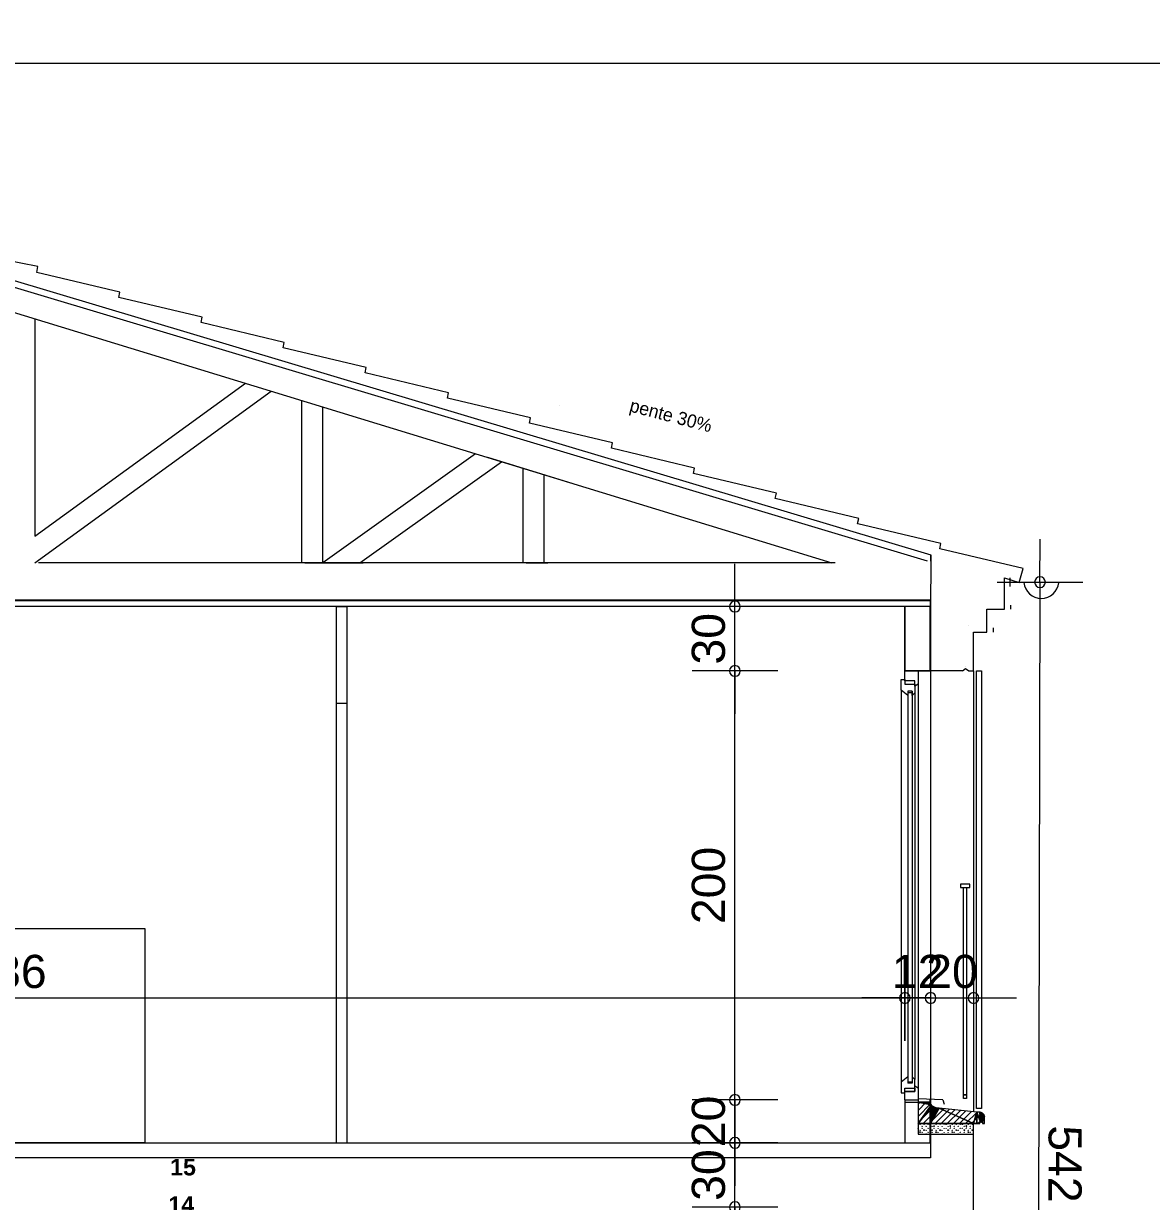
# Model space of a CAD drawing. Header units: metres. Extents: x 1.8 to 67.5, y -52.8 to -10.8.
# Drawn here: x 36.72 to 41.98, y -33.99 to -28.49 of the extents above; entities that cross this region are included whole.
import ezdxf
from ezdxf.enums import TextEntityAlignment as Align

# ---------------------------------------------------------------- set-up
doc = ezdxf.new("R2010")
doc.units = ezdxf.units.M
doc.header["$MEASUREMENT"] = 0
for name, color, linetype in [('Calque commun', 7, 'Continuous'), ('Calque4', 7, 'Continuous'), ('Cotations', 7, 'Continuous')]:
    doc.layers.add(name, color=color, linetype=linetype)
doc.styles.add('Arial11', font='arialbd.ttf', dxfattribs={"height": 0.077267})
doc.styles.add('Arial9', font='arial.ttf', dxfattribs={"height": 0.154626})
doc.styles.add('Century Gothic14', font='GOTHIC.TTF', dxfattribs={"height": 0.061285})

# ---------------------------------------------------------------- blocks, each defined once
blk = doc.blocks.new('new175')
at = {"layer": 'Cotations', "color": 14, "linetype": 'Continuous', "lineweight": 9}
blk.add_arc((0, 0), 0.5, 0, 359.9994, dxfattribs=at)
blk = doc.blocks.new('new176')
at = {"layer": 'Cotations', "color": 14, "linetype": 'Continuous', "lineweight": 9}
blk.add_arc((0, 0), 0.5, 0, 359.9994, dxfattribs=at)
blk = doc.blocks.new('DimLine57505')
at = {"layer": 'Cotations', "color": 14, "linetype": 'Continuous', "lineweight": 9}
for p, q in [((40.0393, -33.5121), (40.0393, -33.3121)), ((40.2393, -33.5121), (39.8393, -33.5121)), ((40.0393, -33.7121), (40.0393, -33.5121)), ((40.2393, -33.7121), (39.8393, -33.7121)), ((40.0393, -33.7121), (40.0393, -33.9121))]:
    blk.add_line(p, q, dxfattribs=at)
at = {"layer": 'Cotations', "color": 14, "linetype": 'Continuous', "lineweight": 9, "xscale": 0.05000000074505806, "yscale": 0.05000000074505806, "zscale": 0.05000000074505806}
for name, p, rotation in [('new176', (40.0393, -33.5121), -90.00000000000001), ('new175', (40.0393, -33.7121), 90)]:
    blk.add_blockref(name, p, dxfattribs=dict(at, rotation=rotation))
at = {"layer": 'Cotations', "color": 7, "linetype": 'Continuous', "lineweight": 9, "style": 'Arial9'}
blk.add_text('20', height=0.15463, rotation=90, dxfattribs=at).set_placement((40.0392, -33.6121), align=Align.BOTTOM_CENTER)
blk = doc.blocks.new('new177')
at = {"layer": 'Cotations', "color": 14, "linetype": 'Continuous', "lineweight": 9}
blk.add_arc((0, 0), 0.5, 0, 359.9994, dxfattribs=at)
blk = doc.blocks.new('new178')
at = {"layer": 'Cotations', "color": 14, "linetype": 'Continuous', "lineweight": 9}
blk.add_arc((0, 0), 0.5, 0, 359.9994, dxfattribs=at)
blk = doc.blocks.new('DimLine57511')
at = {"layer": 'Cotations', "color": 14, "linetype": 'Continuous', "lineweight": 9}
for p, q in [((40.0393, -31.5121), (40.0393, -31.3121)), ((40.2393, -31.5121), (39.8393, -31.5121)), ((40.0393, -33.5121), (40.0393, -31.5121)), ((40.2393, -33.5121), (39.8393, -33.5121)), ((40.0393, -33.5121), (40.0393, -33.7121))]:
    blk.add_line(p, q, dxfattribs=at)
at = {"layer": 'Cotations', "color": 14, "linetype": 'Continuous', "lineweight": 9, "xscale": 0.05000000074505806, "yscale": 0.05000000074505806, "zscale": 0.05000000074505806}
for name, p, rotation in [('new178', (40.0393, -31.5121), -90.00000000000001), ('new177', (40.0393, -33.5121), 90)]:
    blk.add_blockref(name, p, dxfattribs=dict(at, rotation=rotation))
at = {"layer": 'Cotations', "color": 7, "linetype": 'Continuous', "lineweight": 9, "style": 'Arial9'}
blk.add_text('200', height=0.15463, rotation=90, dxfattribs=at).set_placement((40.0392, -32.5121), align=Align.BOTTOM_CENTER)
blk = doc.blocks.new('new179')
at = {"layer": 'Cotations', "color": 14, "linetype": 'Continuous', "lineweight": 9}
blk.add_arc((0, 0), 0.5, 0, 359.9994, dxfattribs=at)
blk = doc.blocks.new('new180')
at = {"layer": 'Cotations', "color": 14, "linetype": 'Continuous', "lineweight": 9}
blk.add_arc((0, 0), 0.5, 0, 359.9994, dxfattribs=at)
blk = doc.blocks.new('DimLine57517')
at = {"layer": 'Cotations', "color": 14, "linetype": 'Continuous', "lineweight": 9}
for p, q in [((40.0393, -31.2121), (40.0393, -31.0121)), ((40.2393, -31.2121), (39.8393, -31.2121)), ((40.0393, -31.5121), (40.0393, -31.2121)), ((40.2393, -31.5121), (39.8393, -31.5121)), ((40.0393, -31.5121), (40.0393, -31.7121))]:
    blk.add_line(p, q, dxfattribs=at)
at = {"layer": 'Cotations', "color": 14, "linetype": 'Continuous', "lineweight": 9, "xscale": 0.05000000074505806, "yscale": 0.05000000074505806, "zscale": 0.05000000074505806}
for name, p, rotation in [('new180', (40.0393, -31.2121), -90.00000000000001), ('new179', (40.0393, -31.5121), 90)]:
    blk.add_blockref(name, p, dxfattribs=dict(at, rotation=rotation))
at = {"layer": 'Cotations', "color": 7, "linetype": 'Continuous', "lineweight": 9, "style": 'Arial9'}
blk.add_text('30', height=0.15463, rotation=90, dxfattribs=at).set_placement((40.0392, -31.3621), align=Align.BOTTOM_CENTER)
blk = doc.blocks.new('new187')
at = {"layer": 'Cotations', "color": 14, "linetype": 'Continuous', "lineweight": 9}
blk.add_arc((0, 0), 0.5, 0, 359.9994, dxfattribs=at)
blk = doc.blocks.new('new188')
at = {"layer": 'Cotations', "color": 14, "linetype": 'Continuous', "lineweight": 9}
blk.add_arc((0, 0), 0.5, 0, 359.9994, dxfattribs=at)
blk = doc.blocks.new('DimLine57553')
at = {"layer": 'Cotations', "color": 14, "linetype": 'Continuous', "lineweight": 9}
for p, q in [((40.0393, -33.7121), (40.0393, -33.5121)), ((40.2393, -33.7121), (39.8393, -33.7121)), ((40.0393, -34.0121), (40.0393, -33.7121)), ((40.2393, -34.0121), (39.8393, -34.0121)), ((40.0393, -34.0121), (40.0393, -34.2121))]:
    blk.add_line(p, q, dxfattribs=at)
at = {"layer": 'Cotations', "color": 14, "linetype": 'Continuous', "lineweight": 9, "xscale": 0.05000000074505806, "yscale": 0.05000000074505806, "zscale": 0.05000000074505806}
for name, p, rotation in [('new188', (40.0393, -33.7121), -90.00000000000001), ('new187', (40.0393, -34.0121), 90)]:
    blk.add_blockref(name, p, dxfattribs=dict(at, rotation=rotation))
at = {"layer": 'Cotations', "color": 7, "linetype": 'Continuous', "lineweight": 9, "style": 'Arial9'}
blk.add_text('30', height=0.15463, rotation=90, dxfattribs=at).set_placement((40.0392, -33.8621), align=Align.BOTTOM_CENTER)
blk = doc.blocks.new('new199')
at = {"layer": 'Cotations', "color": 14, "linetype": 'Continuous', "lineweight": 9}
blk.add_arc((0, 0), 0.5, 0, 359.9994, dxfattribs=at)
blk = doc.blocks.new('new200')
at = {"layer": 'Cotations', "color": 14, "linetype": 'Continuous', "lineweight": 9}
blk.add_arc((0, 0), 0.5, 0, 359.9994, dxfattribs=at)
blk = doc.blocks.new('DimLine57592')
at = {"layer": 'Cotations', "color": 14, "linetype": 'Continuous', "lineweight": 9}
for p, q in [((40.0393, -34.0121), (40.0393, -33.8121)), ((40.2393, -34.0121), (39.8393, -34.0121)), ((40.0393, -34.3121), (40.0393, -34.0121)), ((40.2393, -34.3121), (39.8393, -34.3121)), ((40.0393, -34.3121), (40.0393, -34.5121))]:
    blk.add_line(p, q, dxfattribs=at)
at = {"layer": 'Cotations', "color": 14, "linetype": 'Continuous', "lineweight": 9, "xscale": 0.05000000074505806, "yscale": 0.05000000074505806, "zscale": 0.05000000074505806}
for name, p, rotation in [('new200', (40.0393, -34.0121), -90.00000000000001), ('new199', (40.0393, -34.3121), 90)]:
    blk.add_blockref(name, p, dxfattribs=dict(at, rotation=rotation))
at = {"layer": 'Cotations', "color": 7, "linetype": 'Continuous', "lineweight": 9, "style": 'Arial9'}
blk.add_text('30', height=0.15463, rotation=90, dxfattribs=at).set_placement((40.0392, -34.1621), align=Align.BOTTOM_CENTER)
blk = doc.blocks.new('new229')
at = {"layer": 'Cotations', "color": 14, "linetype": 'Continuous', "lineweight": 9}
blk.add_arc((0, 0), 0.5, 0, 359.9994, dxfattribs=at)
blk = doc.blocks.new('new230')
at = {"layer": 'Cotations', "color": 14, "linetype": 'Continuous', "lineweight": 9}
blk.add_arc((0, 0), 0.5, 0, 359.9994, dxfattribs=at)
blk = doc.blocks.new('DimLine57793')
at = {"layer": 'Cotations', "color": 14, "linetype": 'Continuous', "lineweight": 9}
for p, q in [((40.9514, -32.8366), (40.9514, -33.2366)), ((41.1514, -32.8366), (41.1514, -33.2366)), ((40.9514, -33.0366), (40.7514, -33.0366)), ((40.9514, -33.0366), (41.1514, -33.0366)), ((41.1514, -33.0366), (41.3514, -33.0366))]:
    blk.add_line(p, q, dxfattribs=at)
at = {"layer": 'Cotations', "color": 14, "linetype": 'Continuous', "lineweight": 9, "xscale": 0.05000000074505806, "yscale": 0.05000000074505806, "zscale": 0.05000000074505806}
blk.add_blockref('new229', (40.9514, -33.0366), dxfattribs=at)
at = {"layer": 'Cotations', "color": 14, "linetype": 'Continuous', "lineweight": 9, "xscale": 0.05000000074505806, "yscale": 0.05000000074505806, "zscale": 0.05000000074505806, "rotation": 180}
blk.add_blockref('new230', (41.1514, -33.0366), dxfattribs=at)
at = {"layer": 'Cotations', "color": 7, "linetype": 'Continuous', "lineweight": 9, "style": 'Arial9'}
blk.add_text('20', height=0.15463, dxfattribs=at).set_placement((41.0514, -33.0366), align=Align.BOTTOM_CENTER)
blk = doc.blocks.new('new231')
at = {"layer": 'Cotations', "color": 14, "linetype": 'Continuous', "lineweight": 9}
blk.add_arc((0, 0), 0.5, 0, 359.9994, dxfattribs=at)
blk = doc.blocks.new('new232')
at = {"layer": 'Cotations', "color": 14, "linetype": 'Continuous', "lineweight": 9}
blk.add_arc((0, 0), 0.5, 0, 359.9994, dxfattribs=at)
blk = doc.blocks.new('DimLine57799')
at = {"layer": 'Cotations', "color": 14, "linetype": 'Continuous', "lineweight": 9}
for p, q in [((40.8314, -32.8366), (40.8314, -33.2366)), ((40.9514, -32.8366), (40.9514, -33.2366)), ((40.8314, -33.0366), (40.6314, -33.0366)), ((40.8314, -33.0366), (40.9514, -33.0366)), ((40.9514, -33.0366), (41.1514, -33.0366))]:
    blk.add_line(p, q, dxfattribs=at)
at = {"layer": 'Cotations', "color": 14, "linetype": 'Continuous', "lineweight": 9, "xscale": 0.05000000074505806, "yscale": 0.05000000074505806, "zscale": 0.05000000074505806}
blk.add_blockref('new231', (40.8314, -33.0366), dxfattribs=at)
at = {"layer": 'Cotations', "color": 14, "linetype": 'Continuous', "lineweight": 9, "xscale": 0.05000000074505806, "yscale": 0.05000000074505806, "zscale": 0.05000000074505806, "rotation": 180}
blk.add_blockref('new232', (40.9514, -33.0366), dxfattribs=at)
at = {"layer": 'Cotations', "color": 7, "linetype": 'Continuous', "lineweight": 9, "style": 'Arial9'}
blk.add_text('12', height=0.15463, dxfattribs=at).set_placement((40.8914, -33.0366), align=Align.BOTTOM_CENTER)
blk = doc.blocks.new('new237')
at = {"layer": 'Cotations', "color": 14, "linetype": 'Continuous', "lineweight": 9}
blk.add_arc((0, 0), 0.5, 0, 359.9994, dxfattribs=at)
blk = doc.blocks.new('new238')
at = {"layer": 'Cotations', "color": 14, "linetype": 'Continuous', "lineweight": 9}
blk.add_arc((0, 0), 0.5, 0, 359.9994, dxfattribs=at)
blk = doc.blocks.new('DimLine57818')
at = {"layer": 'Cotations', "color": 14, "linetype": 'Continuous', "lineweight": 9}
for p, q in [((32.4697, -33.2366), (32.4697, -32.8366)), ((40.8314, -33.2366), (40.8314, -32.8366)), ((32.4697, -33.0366), (32.2697, -33.0366)), ((32.4697, -33.0366), (40.8314, -33.0366)), ((40.8314, -33.0366), (41.0314, -33.0366))]:
    blk.add_line(p, q, dxfattribs=at)
at = {"layer": 'Cotations', "color": 14, "linetype": 'Continuous', "lineweight": 9, "xscale": 0.05000000074505806, "yscale": 0.05000000074505806, "zscale": 0.05000000074505806}
blk.add_blockref('new237', (32.4697, -33.0366), dxfattribs=at)
at = {"layer": 'Cotations', "color": 14, "linetype": 'Continuous', "lineweight": 9, "xscale": 0.05000000074505806, "yscale": 0.05000000074505806, "zscale": 0.05000000074505806, "rotation": 180}
blk.add_blockref('new238', (40.8314, -33.0366), dxfattribs=at)
at = {"layer": 'Cotations', "color": 7, "linetype": 'Continuous', "lineweight": 9, "style": 'Arial9'}
blk.add_text('836', height=0.15463, dxfattribs=at).set_placement((36.6506, -33.0366), align=Align.BOTTOM_CENTER)
blk = doc.blocks.new('new241')
at = {"layer": 'Cotations', "color": 14, "linetype": 'Continuous', "lineweight": 9}
blk.add_arc((0, 0), 0.5, 0, 359.9994, dxfattribs=at)
blk = doc.blocks.new('DimLine57855')
at = {"layer": 'Cotations', "color": 14, "linetype": 'Continuous', "lineweight": 9}
for p, q in [((41.4613, -31.0983), (41.4618, -30.8983)), ((41.2613, -31.0983), (41.6613, -31.0983)), ((41.4613, -31.0983), (41.4482, -36.5221))]:
    blk.add_line(p, q, dxfattribs=at)
at = {"layer": 'Cotations', "color": 14, "linetype": 'Continuous', "lineweight": 9, "xscale": 0.05000000145180782, "yscale": 0.05000000145180782, "zscale": 0.05000000074505806, "rotation": -90.13845825380338}
blk.add_blockref('new241', (41.4613, -31.0983), dxfattribs=at)
at = {"layer": 'Cotations', "color": 7, "linetype": 'Continuous', "lineweight": 9, "style": 'Arial9'}
blk.add_text('542', height=0.15463, rotation=269.8615, dxfattribs=at).set_placement((41.4548, -33.8102), align=Align.BOTTOM_CENTER)
blk = doc.blocks.new('hatch2')
at = {"layer": 'Calque commun', "color": 7, "linetype": 'Continuous', "lineweight": 9}
for p, q in [((40.9032, -33.5221), (40.8929, -33.5324)), ((40.9314, -33.5221), (40.8929, -33.5607)), ((40.9515, -33.5304), (40.8929, -33.589)), ((40.9659, -33.5443), (40.8929, -33.6173)), ((40.9875, -33.551), (40.9163, -33.6221)), ((41.0135, -33.5532), (40.9446, -33.6221)), ((41.0392, -33.5557), (40.9729, -33.6221)), ((41.065, -33.5583), (41.0012, -33.6221)), ((41.0907, -33.5609), (41.0294, -33.6221)), ((41.1164, -33.5634), (41.0577, -33.6221)), ((41.1421, -33.566), (41.086, -33.6221)), ((41.1679, -33.5685), (41.1143, -33.6221)), ((41.1918, -33.5728), (41.1426, -33.6221)), ((41.2029, -33.5901), (41.1709, -33.6221)), ((41.2029, -33.6184), (41.1991, -33.6221))]:
    blk.add_line(p, q, dxfattribs=at)
at = {"layer": 'Calque commun', "color": 7, "linetype": 'Continuous', "lineweight": 18}
mesh = blk.add_polyface(dxfattribs=at)
corners = [(40.9514, -33.6221), (40.9732, -33.5479), (40.9697, -33.5464), (40.9549, -33.535), (40.9525, -33.532), (40.8929, -33.5221), (40.9917, -33.551), (40.9879, -33.551), (41.1833, -33.6156), (41.1847, -33.6149), (41.1808, -33.5693), (41.189, -33.6149), (41.1904, -33.6156), (41.2029, -33.5892), (40.9504, -33.5289), (41.1915, -33.6166), (40.9768, -33.5491), (41.1861, -33.6145), (41.2024, -33.5871), (41.2018, -33.5851), (41.1876, -33.6145), (41.2029, -33.6221), (40.9841, -33.5507), (41.1808, -33.6221), (41.1807, -33.6206), (41.1664, -33.6221), (41.1814, -33.6178), (41.1822, -33.6166), (41.193, -33.6206), (41.1928, -33.6221), (40.9574, -33.5377), (40.8929, -33.6221), (41.1976, -33.5777), (41.1989, -33.5794), (41.2, -33.5812), (41.201, -33.5831), (40.9664, -33.5446), (40.9632, -33.5426), (41.1664, -33.5684), (41.1851, -33.57), (41.191, -33.5723), (41.1891, -33.5714), (41.1871, -33.5706), (40.9602, -33.5403), (40.9486, -33.5256), (40.9471, -33.5221), (41.1808, -33.6192), (40.9804, -33.5501), (41.1923, -33.6178), (41.1514, -33.6221), (41.1928, -33.5734), (41.1928, -33.6192), (41.1945, -33.5747), (41.183, -33.5696), (41.1961, -33.5762)]
mesh.append_faces([[corners[k] for k in face] for face in [(0, 30, 31), (32, 17, 33), (31, 3, 5), (39, 9, 42), (6, 49, 38), (17, 50, 9), (8, 25, 27)]], dxfattribs={"vtx0": -1, "vtx1": -1, "color": 7})
mesh.append_faces([[corners[k] for k in face] for face in [(17, 19, 34), (10, 9, 39), (8, 38, 25), (32, 52, 17), (9, 40, 42)]], dxfattribs={"vtx0": -1, "vtx1": -1, "vtx2": -1, "color": 7})
mesh.append_faces([[corners[k] for k in face] for face in [(0, 1, 2), (0, 6, 7), (0, 16, 1), (17, 18, 19), (0, 7, 22), (25, 26, 27), (0, 36, 37), (8, 10, 38), (17, 13, 18), (0, 2, 36), (0, 43, 30), (0, 37, 43), (0, 22, 47), (21, 15, 48), (31, 30, 3), (21, 48, 51), (21, 51, 28), (17, 34, 33), (0, 47, 16), (17, 52, 50)]], dxfattribs={"vtx0": -1, "vtx2": -1, "color": 7})
mesh.append_faces([[corners[k] for k in face] for face in [(23, 24, 25), (53, 10, 39)]], dxfattribs={"vtx1": -1, "color": 7})
mesh.append_faces([[corners[k] for k in face] for face in [(3, 4, 5), (8, 9, 10), (11, 12, 13), (4, 14, 5), (12, 15, 13), (17, 20, 13), (21, 13, 15), (14, 44, 5), (46, 26, 25), (20, 11, 13), (49, 25, 38), (0, 49, 6), (50, 40, 9), (24, 46, 25)]], dxfattribs={"vtx1": -1, "vtx2": -1, "color": 7})
mesh.append_faces([[corners[k] for k in face] for face in [(28, 29, 21), (19, 35, 34), (40, 41, 42), (44, 45, 5), (32, 54, 52)]], dxfattribs={"vtx2": -1, "color": 7})
blk = doc.blocks.new('Block57874')
at = {"layer": 'Calque commun', "color": 7, "linetype": 'Continuous', "lineweight": 9}
for p, q in [((40.8938, -33.633), (40.8929, -33.633)), ((40.8929, -33.6362), (40.8938, -33.6362)), ((40.8935, -33.644), (40.8929, -33.6434)), ((40.8929, -33.6446), (40.8935, -33.644)), ((40.8947, -33.6346), (40.8938, -33.633)), ((40.8938, -33.6362), (40.8947, -33.6346)), ((40.9016, -33.6252), (40.9022, -33.6246)), ((40.9022, -33.6259), (40.9016, -33.6252)), ((40.9016, -33.6534), (40.9022, -33.6527)), ((40.9022, -33.654), (40.9016, -33.6534)), ((40.9022, -33.6246), (40.9029, -33.6252)), ((40.9029, -33.6252), (40.9022, -33.6259)), ((40.9022, -33.6527), (40.9029, -33.6534)), ((40.9029, -33.6534), (40.9022, -33.654)), ((40.911, -33.6346), (40.9116, -33.634)), ((40.9116, -33.6352), (40.911, -33.6346)), ((40.911, -33.644), (40.9116, -33.6434)), ((40.9116, -33.6446), (40.911, -33.644)), ((40.9116, -33.634), (40.9122, -33.6346)), ((40.9122, -33.6346), (40.9116, -33.6352)), ((40.9116, -33.6434), (40.9122, -33.644)), ((40.9122, -33.644), (40.9116, -33.6446)), ((40.9191, -33.6534), (40.92, -33.6517)), ((40.92, -33.655), (40.9191, -33.6534)), ((40.92, -33.6517), (40.9219, -33.6517)), ((40.9219, -33.655), (40.92, -33.655)), ((40.9204, -33.6252), (40.921, -33.6246)), ((40.921, -33.6259), (40.9204, -33.6252)), ((40.921, -33.6246), (40.9216, -33.6252)), ((40.9216, -33.6252), (40.921, -33.6259)), ((40.9219, -33.6517), (40.9229, -33.6534)), ((40.9229, -33.6534), (40.9219, -33.655)), ((40.9297, -33.6346), (40.9304, -33.634)), ((40.9304, -33.6352), (40.9297, -33.6346)), ((40.9297, -33.6534), (40.9304, -33.6527)), ((40.9304, -33.654), (40.9297, -33.6534)), ((40.9304, -33.634), (40.931, -33.6346)), ((40.931, -33.6346), (40.9304, -33.6352)), ((40.9304, -33.6527), (40.931, -33.6534)), ((40.931, -33.6534), (40.9304, -33.654)), ((40.9391, -33.6252), (40.9397, -33.6246)), ((40.9397, -33.6259), (40.9391, -33.6252)), ((40.9391, -33.644), (40.9397, -33.6434)), ((40.9397, -33.6446), (40.9391, -33.644)), ((40.9397, -33.6246), (40.9404, -33.6252)), ((40.9404, -33.6252), (40.9397, -33.6259)), ((40.9397, -33.6434), (40.9404, -33.644)), ((40.9404, -33.644), (40.9397, -33.6446)), ((40.9472, -33.6252), (40.9482, -33.6236)), ((40.9482, -33.6269), (40.9472, -33.6252)), ((40.9482, -33.6236), (40.95, -33.6236)), ((40.95, -33.6269), (40.9482, -33.6269)), ((40.9485, -33.644), (40.9491, -33.6434)), ((40.9491, -33.6446), (40.9485, -33.644)), ((40.9491, -33.6434), (40.9497, -33.644)), ((40.9497, -33.644), (40.9491, -33.6446)), ((40.95, -33.6236), (40.951, -33.6252)), ((40.951, -33.6252), (40.95, -33.6269)), ((40.9566, -33.6534), (40.9575, -33.6517)), ((40.9575, -33.655), (40.9566, -33.6534)), ((40.9575, -33.6517), (40.9594, -33.6517)), ((40.9594, -33.655), (40.9575, -33.655)), ((40.9579, -33.6346), (40.9585, -33.634)), ((40.9585, -33.6352), (40.9579, -33.6346)), ((40.9585, -33.634), (40.9591, -33.6346)), ((40.9591, -33.6346), (40.9585, -33.6352)), ((40.9594, -33.6517), (40.9604, -33.6534)), ((40.9604, -33.6534), (40.9594, -33.655)), ((40.966, -33.6346), (40.9669, -33.633)), ((40.9669, -33.6362), (40.966, -33.6346)), ((40.9669, -33.633), (40.9679, -33.633)), ((40.9679, -33.6362), (40.9669, -33.6362)), ((40.9672, -33.644), (40.9679, -33.6434)), ((40.9679, -33.6446), (40.9672, -33.644)), ((40.9688, -33.633), (40.9679, -33.633)), ((40.9679, -33.6362), (40.9688, -33.6362)), ((40.9685, -33.644), (40.9679, -33.6434)), ((40.9679, -33.6446), (40.9685, -33.644)), ((40.9697, -33.6346), (40.9688, -33.633)), ((40.9688, -33.6362), (40.9697, -33.6346)), ((40.9766, -33.6252), (40.9772, -33.6246)), ((40.9772, -33.6259), (40.9766, -33.6252)), ((40.9766, -33.6534), (40.9772, -33.6527)), ((40.9772, -33.654), (40.9766, -33.6534)), ((40.9772, -33.6246), (40.9779, -33.6252)), ((40.9779, -33.6252), (40.9772, -33.6259)), ((40.9772, -33.6527), (40.9779, -33.6534)), ((40.9779, -33.6534), (40.9772, -33.654)), ((40.986, -33.6346), (40.9866, -33.634)), ((40.9866, -33.6352), (40.986, -33.6346)), ((40.986, -33.644), (40.9866, -33.6434)), ((40.9866, -33.6446), (40.986, -33.644)), ((40.9866, -33.634), (40.9872, -33.6346)), ((40.9872, -33.6346), (40.9866, -33.6352)), ((40.9866, -33.6434), (40.9872, -33.644)), ((40.9872, -33.644), (40.9866, -33.6446)), ((40.9941, -33.6534), (40.995, -33.6517)), ((40.995, -33.655), (40.9941, -33.6534)), ((40.995, -33.6517), (40.9969, -33.6517)), ((40.9969, -33.655), (40.995, -33.655)), ((40.9954, -33.6252), (40.996, -33.6246)), ((40.996, -33.6259), (40.9954, -33.6252)), ((40.996, -33.6246), (40.9966, -33.6252)), ((40.9966, -33.6252), (40.996, -33.6259)), ((40.9969, -33.6517), (40.9979, -33.6534)), ((40.9979, -33.6534), (40.9969, -33.655)), ((41.0047, -33.6346), (41.0054, -33.634)), ((41.0054, -33.6352), (41.0047, -33.6346)), ((41.0047, -33.6534), (41.0054, -33.6527)), ((41.0054, -33.654), (41.0047, -33.6534)), ((41.0054, -33.634), (41.006, -33.6346)), ((41.006, -33.6346), (41.0054, -33.6352)), ((41.0054, -33.6527), (41.006, -33.6534)), ((41.006, -33.6534), (41.0054, -33.654)), ((41.0141, -33.6252), (41.0147, -33.6246)), ((41.0147, -33.6259), (41.0141, -33.6252)), ((41.0141, -33.644), (41.0147, -33.6434)), ((41.0147, -33.6446), (41.0141, -33.644)), ((41.0147, -33.6246), (41.0154, -33.6252)), ((41.0154, -33.6252), (41.0147, -33.6259)), ((41.0147, -33.6434), (41.0154, -33.644)), ((41.0154, -33.644), (41.0147, -33.6446)), ((41.0222, -33.6252), (41.0232, -33.6236)), ((41.0232, -33.6269), (41.0222, -33.6252)), ((41.0232, -33.6236), (41.025, -33.6236)), ((41.025, -33.6269), (41.0232, -33.6269)), ((41.0235, -33.644), (41.0241, -33.6434)), ((41.0241, -33.6446), (41.0235, -33.644)), ((41.0241, -33.6434), (41.0247, -33.644)), ((41.0247, -33.644), (41.0241, -33.6446)), ((41.025, -33.6236), (41.026, -33.6252)), ((41.026, -33.6252), (41.025, -33.6269)), ((41.0316, -33.6534), (41.0325, -33.6517)), ((41.0325, -33.655), (41.0316, -33.6534)), ((41.0325, -33.6517), (41.0344, -33.6517)), ((41.0344, -33.655), (41.0325, -33.655)), ((41.0329, -33.6346), (41.0335, -33.634)), ((41.0335, -33.6352), (41.0329, -33.6346)), ((41.0335, -33.634), (41.0341, -33.6346)), ((41.0341, -33.6346), (41.0335, -33.6352)), ((41.0344, -33.6517), (41.0354, -33.6534)), ((41.0354, -33.6534), (41.0344, -33.655)), ((41.041, -33.6346), (41.0419, -33.633)), ((41.0419, -33.6362), (41.041, -33.6346)), ((41.0419, -33.633), (41.0429, -33.633)), ((41.0429, -33.6362), (41.0419, -33.6362)), ((41.0422, -33.644), (41.0429, -33.6434)), ((41.0429, -33.6446), (41.0422, -33.644)), ((41.0438, -33.633), (41.0429, -33.633)), ((41.0429, -33.6362), (41.0438, -33.6362)), ((41.0435, -33.644), (41.0429, -33.6434)), ((41.0429, -33.6446), (41.0435, -33.644)), ((41.0447, -33.6346), (41.0438, -33.633)), ((41.0438, -33.6362), (41.0447, -33.6346)), ((41.0516, -33.6252), (41.0522, -33.6246)), ((41.0522, -33.6259), (41.0516, -33.6252)), ((41.0516, -33.6534), (41.0522, -33.6527)), ((41.0522, -33.654), (41.0516, -33.6534)), ((41.0522, -33.6246), (41.0529, -33.6252)), ((41.0529, -33.6252), (41.0522, -33.6259)), ((41.0522, -33.6527), (41.0529, -33.6534)), ((41.0529, -33.6534), (41.0522, -33.654)), ((41.061, -33.6346), (41.0616, -33.634)), ((41.0616, -33.6352), (41.061, -33.6346)), ((41.061, -33.644), (41.0616, -33.6434)), ((41.0616, -33.6446), (41.061, -33.644)), ((41.0616, -33.634), (41.0622, -33.6346)), ((41.0622, -33.6346), (41.0616, -33.6352)), ((41.0616, -33.6434), (41.0622, -33.644)), ((41.0622, -33.644), (41.0616, -33.6446)), ((41.0691, -33.6534), (41.07, -33.6517)), ((41.07, -33.655), (41.0691, -33.6534)), ((41.07, -33.6517), (41.0719, -33.6517)), ((41.0719, -33.655), (41.07, -33.655)), ((41.0704, -33.6252), (41.071, -33.6246)), ((41.071, -33.6259), (41.0704, -33.6252)), ((41.071, -33.6246), (41.0716, -33.6252)), ((41.0716, -33.6252), (41.071, -33.6259)), ((41.0719, -33.6517), (41.0729, -33.6534)), ((41.0729, -33.6534), (41.0719, -33.655)), ((41.0797, -33.6346), (41.0804, -33.634)), ((41.0804, -33.6352), (41.0797, -33.6346)), ((41.0797, -33.6534), (41.0804, -33.6527)), ((41.0804, -33.654), (41.0797, -33.6534)), ((41.0804, -33.634), (41.081, -33.6346)), ((41.081, -33.6346), (41.0804, -33.6352)), ((41.0804, -33.6527), (41.081, -33.6534)), ((41.081, -33.6534), (41.0804, -33.654)), ((41.0891, -33.6252), (41.0897, -33.6246)), ((41.0897, -33.6259), (41.0891, -33.6252)), ((41.0891, -33.644), (41.0897, -33.6434)), ((41.0897, -33.6446), (41.0891, -33.644)), ((41.0897, -33.6246), (41.0904, -33.6252)), ((41.0904, -33.6252), (41.0897, -33.6259)), ((41.0897, -33.6434), (41.0904, -33.644)), ((41.0904, -33.644), (41.0897, -33.6446)), ((41.0972, -33.6252), (41.0982, -33.6236)), ((41.0982, -33.6269), (41.0972, -33.6252)), ((41.0982, -33.6236), (41.1, -33.6236)), ((41.1, -33.6269), (41.0982, -33.6269)), ((41.0985, -33.644), (41.0991, -33.6434)), ((41.0991, -33.6446), (41.0985, -33.644)), ((41.0991, -33.6434), (41.0997, -33.644)), ((41.0997, -33.644), (41.0991, -33.6446)), ((41.1, -33.6236), (41.101, -33.6252)), ((41.101, -33.6252), (41.1, -33.6269)), ((41.1066, -33.6534), (41.1075, -33.6517)), ((41.1075, -33.655), (41.1066, -33.6534)), ((41.1075, -33.6517), (41.1094, -33.6517)), ((41.1094, -33.655), (41.1075, -33.655)), ((41.1079, -33.6346), (41.1085, -33.634)), ((41.1085, -33.6352), (41.1079, -33.6346)), ((41.1085, -33.634), (41.1091, -33.6346)), ((41.1091, -33.6346), (41.1085, -33.6352)), ((41.1094, -33.6517), (41.1104, -33.6534)), ((41.1104, -33.6534), (41.1094, -33.655)), ((41.116, -33.6346), (41.1169, -33.633)), ((41.1169, -33.6362), (41.116, -33.6346)), ((41.1169, -33.633), (41.1179, -33.633)), ((41.1179, -33.6362), (41.1169, -33.6362)), ((41.1172, -33.644), (41.1179, -33.6434)), ((41.1179, -33.6446), (41.1172, -33.644)), ((41.1188, -33.633), (41.1179, -33.633)), ((41.1179, -33.6362), (41.1188, -33.6362)), ((41.1185, -33.644), (41.1179, -33.6434)), ((41.1179, -33.6446), (41.1185, -33.644)), ((41.1197, -33.6346), (41.1188, -33.633)), ((41.1188, -33.6362), (41.1197, -33.6346)), ((41.1266, -33.6252), (41.1272, -33.6246)), ((41.1272, -33.6259), (41.1266, -33.6252)), ((41.1266, -33.6534), (41.1272, -33.6527)), ((41.1272, -33.654), (41.1266, -33.6534)), ((41.1272, -33.6246), (41.1279, -33.6252)), ((41.1279, -33.6252), (41.1272, -33.6259)), ((41.1272, -33.6527), (41.1279, -33.6534)), ((41.1279, -33.6534), (41.1272, -33.654)), ((41.136, -33.6346), (41.1366, -33.634)), ((41.1366, -33.6352), (41.136, -33.6346)), ((41.136, -33.644), (41.1366, -33.6434)), ((41.1366, -33.6446), (41.136, -33.644)), ((41.1366, -33.634), (41.1372, -33.6346)), ((41.1372, -33.6346), (41.1366, -33.6352)), ((41.1366, -33.6434), (41.1372, -33.644)), ((41.1372, -33.644), (41.1366, -33.6446)), ((41.1441, -33.6534), (41.145, -33.6517)), ((41.145, -33.655), (41.1441, -33.6534)), ((41.145, -33.6517), (41.1469, -33.6517)), ((41.1469, -33.655), (41.145, -33.655)), ((41.1454, -33.6252), (41.146, -33.6246)), ((41.146, -33.6259), (41.1454, -33.6252)), ((41.146, -33.6246), (41.1466, -33.6252)), ((41.1466, -33.6252), (41.146, -33.6259)), ((41.1469, -33.6517), (41.1479, -33.6534)), ((41.1479, -33.6534), (41.1469, -33.655)), ((40.9004, -33.6627), (40.9013, -33.6611)), ((40.9013, -33.6644), (40.9004, -33.6627)), ((40.9013, -33.6611), (40.9032, -33.6611)), ((40.9032, -33.6644), (40.9013, -33.6644)), ((40.9032, -33.6611), (40.9041, -33.6627)), ((40.9041, -33.6627), (40.9032, -33.6644)), ((40.911, -33.6627), (40.9116, -33.6621)), ((40.9116, -33.6634), (40.911, -33.6627)), ((40.911, -33.6721), (40.9116, -33.6715)), ((40.9116, -33.6621), (40.9122, -33.6627)), ((40.9122, -33.6627), (40.9116, -33.6634)), ((40.9116, -33.6715), (40.9122, -33.6721)), ((40.9285, -33.6721), (40.9294, -33.6705)), ((40.9294, -33.6705), (40.9313, -33.6705)), ((40.9313, -33.6705), (40.9322, -33.6721)), ((40.9391, -33.6627), (40.9397, -33.6621)), ((40.9397, -33.6634), (40.9391, -33.6627)), ((40.9397, -33.6621), (40.9404, -33.6627)), ((40.9404, -33.6627), (40.9397, -33.6634)), ((40.9579, -33.6627), (40.9585, -33.6621)), ((40.9585, -33.6634), (40.9579, -33.6627)), ((40.9585, -33.6621), (40.9591, -33.6627)), ((40.9591, -33.6627), (40.9585, -33.6634)), ((40.9754, -33.6627), (40.9763, -33.6611)), ((40.9763, -33.6644), (40.9754, -33.6627)), ((40.9763, -33.6611), (40.9782, -33.6611)), ((40.9782, -33.6644), (40.9763, -33.6644)), ((40.9782, -33.6611), (40.9791, -33.6627)), ((40.9791, -33.6627), (40.9782, -33.6644)), ((40.986, -33.6627), (40.9866, -33.6621)), ((40.9866, -33.6634), (40.986, -33.6627)), ((40.986, -33.6721), (40.9866, -33.6715)), ((40.9866, -33.6621), (40.9872, -33.6627)), ((40.9872, -33.6627), (40.9866, -33.6634)), ((40.9866, -33.6715), (40.9872, -33.6721)), ((41.0035, -33.6721), (41.0044, -33.6705)), ((41.0044, -33.6705), (41.0063, -33.6705)), ((41.0063, -33.6705), (41.0072, -33.6721)), ((41.0141, -33.6627), (41.0147, -33.6621)), ((41.0147, -33.6634), (41.0141, -33.6627)), ((41.0147, -33.6621), (41.0154, -33.6627)), ((41.0154, -33.6627), (41.0147, -33.6634)), ((41.0329, -33.6627), (41.0335, -33.6621)), ((41.0335, -33.6634), (41.0329, -33.6627)), ((41.0335, -33.6621), (41.0341, -33.6627)), ((41.0341, -33.6627), (41.0335, -33.6634)), ((41.0504, -33.6627), (41.0513, -33.6611)), ((41.0513, -33.6644), (41.0504, -33.6627)), ((41.0513, -33.6611), (41.0532, -33.6611)), ((41.0532, -33.6644), (41.0513, -33.6644)), ((41.0532, -33.6611), (41.0541, -33.6627)), ((41.0541, -33.6627), (41.0532, -33.6644)), ((41.061, -33.6627), (41.0616, -33.6621)), ((41.0616, -33.6634), (41.061, -33.6627)), ((41.061, -33.6721), (41.0616, -33.6715)), ((41.0616, -33.6621), (41.0622, -33.6627)), ((41.0622, -33.6627), (41.0616, -33.6634)), ((41.0616, -33.6715), (41.0622, -33.6721)), ((41.0785, -33.6721), (41.0794, -33.6705)), ((41.0794, -33.6705), (41.0813, -33.6705)), ((41.0813, -33.6705), (41.0822, -33.6721)), ((41.0891, -33.6627), (41.0897, -33.6621)), ((41.0897, -33.6634), (41.0891, -33.6627)), ((41.0897, -33.6621), (41.0904, -33.6627)), ((41.0904, -33.6627), (41.0897, -33.6634)), ((41.1079, -33.6627), (41.1085, -33.6621)), ((41.1085, -33.6634), (41.1079, -33.6627)), ((41.1085, -33.6621), (41.1091, -33.6627)), ((41.1091, -33.6627), (41.1085, -33.6634)), ((41.1254, -33.6627), (41.1263, -33.6611)), ((41.1263, -33.6644), (41.1254, -33.6627)), ((41.1263, -33.6611), (41.1282, -33.6611)), ((41.1282, -33.6644), (41.1263, -33.6644)), ((41.1282, -33.6611), (41.1291, -33.6627)), ((41.1291, -33.6627), (41.1282, -33.6644)), ((41.136, -33.6627), (41.1366, -33.6621)), ((41.1366, -33.6634), (41.136, -33.6627)), ((41.136, -33.6721), (41.1366, -33.6715)), ((41.1366, -33.6621), (41.1372, -33.6627)), ((41.1372, -33.6627), (41.1366, -33.6634)), ((41.1366, -33.6715), (41.1372, -33.6721))]:
    blk.add_line(p, q, dxfattribs=at)
blk = doc.blocks.new('pattern2')
at = {"layer": 'Calque commun', "color": 0, "linetype": 'ByBlock', "lineweight": -2}
blk.add_blockref('Block57874', (0, 0), dxfattribs=at)
at = {"layer": 'Calque commun', "color": 7, "linetype": 'Continuous', "lineweight": 18}
mesh = blk.add_polyface(dxfattribs=at)
corners = [(40.8929, -33.6221), (40.8929, -33.6721), (41.1514, -33.6721), (41.1514, -33.6221)]
mesh.append_faces([[corners[k] for k in face] for face in [(0, 1, 2, 3)]], dxfattribs={"color": 7})

msp = doc.modelspace()

# ---------------------------------------------------------------- linework, layer by layer
at = {"layer": 'Calque commun', "color": 7, "linetype": 'Continuous', "lineweight": 18}
for p, q in [((40.9534, -30.973), (36.6497, -29.6842)), ((40.9372, -30.9996), (36.6497, -29.7156)), ((40.9514, -31.5121), (40.9534, -30.973)), ((40.9514, -31.1821), (32.3497, -31.1821)), ((40.9514, -31.2121), (40.9514, -31.1821)), ((40.9514, -31.2121), (32.3497, -31.2121)), ((40.8314, -31.5121), (40.8314, -31.2121)), ((41.1264, -31.3021), (41.1264, -31.3021)), ((41.1514, -31.4076), (41.1514, -31.4076)), ((41.0999, -31.5121), (40.9514, -31.5121)), ((41.0999, -31.5121), (41.1149, -31.5005)), ((41.1149, -31.5005), (41.1299, -31.5121)), ((41.1299, -31.5121), (41.1514, -31.5121)), ((40.8314, -33.5121), (40.8929, -33.5121)), ((40.8314, -33.5121), (40.8314, -33.7121)), ((40.9514, -33.6721), (40.9514, -33.7821)), ((40.9514, -33.6721), (41.1514, -33.6721)), ((41.1514, -34.3121), (41.1514, -33.6704)), ((40.9514, -33.7821), (32.3497, -33.7821))]:
    msp.add_line(p, q, dxfattribs=at)
at = {"layer": 'Calque commun', "color": 7, "linetype": 'Continuous', "lineweight": 9}
for p, q in [((36.6498, -29.8319), (40.4904, -31.008)), ((36.7764, -29.8707), (36.7764, -30.8841)), ((36.7764, -30.8841), (37.7572, -30.171)), ((36.7764, -31.0078), (37.8769, -30.2077)), ((38.0185, -30.251), (38.0185, -31.0078)), ((38.1185, -31.0078), (38.1185, -30.2817)), ((39.221, -30.2729), (39.221, -30.2729)), ((38.8307, -30.4997), (38.1185, -31.0078)), ((39.2858, -30.6391), (38.8877, -30.5172)), ((38.2907, -31.0078), (38.9511, -30.5366)), ((39.0503, -30.567), (39.0503, -31.0078)), ((39.1503, -31.0078), (39.1503, -30.5976)), ((40.5065, -31.008), (36.7925, -31.008)), ((38.0345, -31.0078), (38.1345, -31.0078)), ((38.0346, -31.008), (38.1346, -31.008)), ((38.1345, -31.0078), (38.3067, -31.0078)), ((38.1346, -31.008), (38.3068, -31.008)), ((39.0663, -31.0078), (39.1663, -31.0078)), ((39.0664, -31.008), (39.1664, -31.008)), ((40.9531, -31.0442), (40.9531, -31.0578)), ((40.8314, -31.2121), (40.8314, -31.5121)), ((41.3257, -31.2242), (41.3257, -31.2054)), ((41.2443, -31.3309), (41.2443, -31.3114)), ((40.8314, -31.5121), (40.9514, -31.5121)), ((40.8314, -31.5121), (40.9514, -31.5121)), ((40.9548, -31.5121), (40.8314, -31.5121)), ((40.8314, -31.5586), (40.8314, -31.5121)), ((40.8929, -31.5121), (40.8929, -33.5221)), ((40.9514, -31.5121), (40.9514, -33.5092)), ((41.1121, -31.4922), (41.1121, -31.4922)), ((41.1514, -31.5121), (41.1514, -33.5669)), ((41.1652, -31.5117), (41.1887, -31.5117)), ((41.1652, -33.5513), (41.1652, -31.5117)), ((41.1887, -31.5117), (41.1887, -33.5513)), ((40.8148, -31.5516), (40.8314, -31.5516)), ((40.8148, -31.6016), (40.8148, -31.5516)), ((40.8314, -31.5516), (40.8314, -31.5736)), ((40.8779, -31.5586), (40.8314, -31.5586)), ((40.8314, -31.5736), (40.8779, -31.5736)), ((40.8779, -31.5736), (40.8779, -31.5586)), ((40.8929, -31.5736), (40.8779, -31.5836)), ((40.8779, -31.5836), (40.8779, -31.5736)), ((40.8779, -31.5736), (40.8779, -31.6144)), ((40.8929, -31.5586), (40.8929, -31.5736)), ((40.8456, -31.626), (40.8148, -31.6016)), ((40.8148, -31.6016), (40.8148, -33.4291)), ((40.8656, -31.6063), (40.8456, -31.6063)), ((40.8456, -31.6063), (40.8456, -31.626)), ((40.8456, -31.6063), (40.8456, -33.4344)), ((40.8656, -31.6144), (40.8456, -31.6144)), ((40.8656, -31.6144), (40.8656, -31.6063)), ((40.8656, -31.6063), (40.8656, -33.4344)), ((40.8779, -31.6144), (40.8656, -31.6259)), ((40.8656, -31.6259), (40.8656, -31.6144)), ((40.8779, -31.6144), (40.8779, -33.4164)), ((41.1043, -32.522), (41.1193, -32.522)), ((41.1043, -33.4886), (41.1043, -32.522)), ((41.1193, -32.522), (41.1193, -33.4886)), ((40.8456, -33.4048), (40.8148, -33.4291)), ((40.8148, -33.4291), (40.8148, -33.4791)), ((40.8656, -33.4285), (40.8456, -33.4285)), ((40.8656, -33.4344), (40.8456, -33.4344)), ((40.8779, -33.4164), (40.8656, -33.4048)), ((40.8779, -33.4571), (40.8779, -33.4164)), ((40.8148, -33.4791), (40.8314, -33.4791)), ((40.8314, -33.5121), (40.8314, -33.4571)), ((40.8314, -33.4571), (40.8779, -33.4571)), ((40.8314, -33.4721), (40.8779, -33.4721)), ((40.8779, -33.4721), (40.8314, -33.4721)), ((40.8779, -33.4721), (40.8779, -33.4443)), ((40.8929, -33.4571), (40.8779, -33.4471)), ((40.8779, -33.4571), (40.8779, -33.4721)), ((41.1193, -33.4886), (41.1043, -33.4886)), ((40.8329, -33.5221), (40.9514, -33.5221)), ((40.8329, -33.5221), (40.9514, -33.5221)), ((41.0091, -33.5121), (40.8929, -33.5071)), ((40.9514, -33.5221), (40.9471, -33.5221)), ((40.9514, -33.5221), (40.9514, -33.5221)), ((41.0091, -33.5121), (41.0141, -33.5315)), ((41.1887, -33.5513), (41.1652, -33.5513)), ((41.1664, -33.6221), (41.1514, -33.6221))]:
    msp.add_line(p, q, dxfattribs=at)
at = {"layer": 'Calque commun', "color": 5, "linetype": 'ByBlock', "lineweight": -2}
msp.add_line((32.3497, -31.1821), (40.9514, -31.1821), dxfattribs=at)
at = {"layer": 'Calque commun', "color": 15, "linetype": 'Continuous', "lineweight": 18}
for p, q in [((38.1798, -31.2121), (38.1798, -31.6621)), ((38.1798, -31.2121), (38.2298, -31.2121)), ((38.2298, -31.2121), (38.2298, -31.6621)), ((38.1798, -31.6621), (38.2298, -31.6621))]:
    msp.add_line(p, q, dxfattribs=at)
at = {"layer": 'Calque commun', "color": 3, "linetype": 'ByBlock', "lineweight": -2}
for p, q in [((40.9514, -31.5121), (40.9514, -31.2121)), ((40.9514, -33.7121), (40.9514, -33.5071))]:
    msp.add_line(p, q, dxfattribs=at)
at = {"layer": 'Calque commun', "color": 20, "linetype": 'Continuous', "lineweight": 9}
for p, q in [((38.1798, -31.6621), (38.1798, -33.7121)), ((38.1798, -31.6621), (38.2298, -31.6621)), ((38.2298, -31.6621), (38.2298, -33.7121)), ((38.1798, -33.7121), (38.2298, -33.7121))]:
    msp.add_line(p, q, dxfattribs=at)
at = {"layer": 'Calque commun', "color": 7, "linetype": 'Continuous', "lineweight": 18}
msp.add_arc((41.468, -31.092), 0.0817, 185.5369, 353.7381, dxfattribs=at)
at = {"layer": 'Cotations', "color": 7, "linetype": 'Continuous', "lineweight": 9}
msp.add_line((1.7636, -28.678), (61.7636, -28.678), dxfattribs=at)
at = {"layer": 'Cotations', "color": 7, "linetype": 'Continuous', "lineweight": 18}
msp.add_line((40.9533, -30.9996), (40.9533, -30.9708), dxfattribs=at)
at = {"layer": 'Cotations', "color": 20, "linetype": 'Continuous', "lineweight": 9}
msp.add_line((41.3227, -31.1182), (41.3227, -31.0776), dxfattribs=at)
at = {"layer": 'Cotations', "color": 6, "linetype": 'Continuous', "lineweight": 18}
msp.add_polyline3d([(41.1517, -31.512, 0), (41.1517, -31.3308, 0), (41.2142, -31.3308, 0), (41.2142, -31.2241, 0), (41.2955, -31.2241, 0), (41.2955, -31.0787, 0), (41.3642, -31.1002, 0), (41.3822, -31.0351, 0), (40.9949, -30.9429, 0), (40.9995, -30.9179, 0), (40.6122, -30.8257, 0), (40.6103, -30.8252, 0), (40.6168, -30.8008, 0), (40.2276, -30.7081, 0), (40.2334, -30.6834, 0), (39.8469, -30.5914, 0), (39.8514, -30.5664, 0), (39.4642, -30.4742, 0), (39.4687, -30.4492, 0), (39.0815, -30.357, 0), (39.0861, -30.3321, 0), (38.6988, -30.2399, 0), (38.7034, -30.2149, 0), (38.3161, -30.1227, 0), (38.3207, -30.0977, 0), (37.9334, -30.0055, 0), (37.938, -29.9805, 0), (37.5507, -29.8883, 0), (37.5553, -29.8634, 0), (37.168, -29.7711, 0), (37.1726, -29.7462, 0), (36.7853, -29.654, 0), (36.7904, -29.6271, 0), (36.6314, -29.5957, 0)], dxfattribs=at)

# ---------------------------------------------------------------- block references
at = {"layer": 'Calque commun', "color": 0, "linetype": 'ByBlock', "lineweight": -2}
for name in ['hatch2', 'pattern2']:
    msp.add_blockref(name, (0, 0), dxfattribs=at)
at = {"layer": 'Cotations', "color": 14, "linetype": 'Continuous', "lineweight": 9}
for name in ['DimLine57855', 'DimLine57517', 'DimLine57511', 'DimLine57818', 'DimLine57799', 'DimLine57793', 'DimLine57505', 'DimLine57553', 'DimLine57592']:
    msp.add_blockref(name, (0, 0), dxfattribs=at)

# ---------------------------------------------------------------- texts
at = {"layer": 'Calque commun', "color": 5, "linetype": 'ByBlock', "lineweight": -2, "style": 'Arial11'}
for s, p in [('15', (37.4065, -33.8871)), ('14', (37.3985, -34.0621))]:
    msp.add_text(s, height=0.07727, dxfattribs=at).set_placement(p, align=Align.BOTTOM_LEFT)
at = {"layer": 'Calque4', "color": 7, "linetype": 'ByBlock', "lineweight": -2, "style": 'Century Gothic14'}
msp.add_text('pente 30%', height=0.06128, rotation=345.3414, dxfattribs=at).set_placement((39.9385, -30.3413), align=Align.TOP_RIGHT)

# ---------------------------------------------------------------- meshes
at = {"layer": 'Calque commun', "color": 7, "linetype": 'Continuous', "lineweight": 9}
mesh = msp.add_polyface(dxfattribs=at)
corners = [(61.7636, -10.7659), (1.7636, -10.7659), (1.7636, -52.7659), (61.7636, -52.7659)]
mesh.append_faces([[corners[k] for k in face] for face in [(0, 1, 2, 3)]], dxfattribs={"color": 7})
at = {"layer": 'Calque commun', "color": 7, "linetype": 'Continuous', "lineweight": 18}
mesh = msp.add_polyface(dxfattribs=at)
corners = [(41.1343, -32.5056), (41.0914, -32.5056), (41.0914, -32.522), (41.1343, -32.522)]
mesh.append_faces([[corners[k] for k in face] for face in [(0, 1, 2, 3)]], dxfattribs={"color": 7})
mesh = msp.add_polyface(dxfattribs=at)
corners = [(41.1193, -33.5056), (41.1043, -33.5056), (41.1043, -33.4886), (41.1193, -33.4886)]
mesh.append_faces([[corners[k] for k in face] for face in [(0, 1, 2, 3)]], dxfattribs={"color": 7})
mesh = msp.add_polyface(dxfattribs=at)
corners = [(32.3497, -33.7821), (32.3497, -33.7121), (40.9514, -33.7121), (40.9514, -33.7821)]
mesh.append_faces([[corners[k] for k in face] for face in [(0, 1, 2, 3)]], dxfattribs={"color": 7})
at = {"layer": 'Cotations', "color": 20, "linetype": 'Continuous', "lineweight": 9}
mesh = msp.add_polyface(dxfattribs=at)
corners = [(37.2885, -33.7121), (36.2798, -33.7121), (36.2798, -32.7121), (37.2885, -32.7121)]
mesh.append_faces([[corners[k] for k in face] for face in [(0, 1, 2, 3)]], dxfattribs={"color": 20})

doc.saveas('drawing.dxf')
